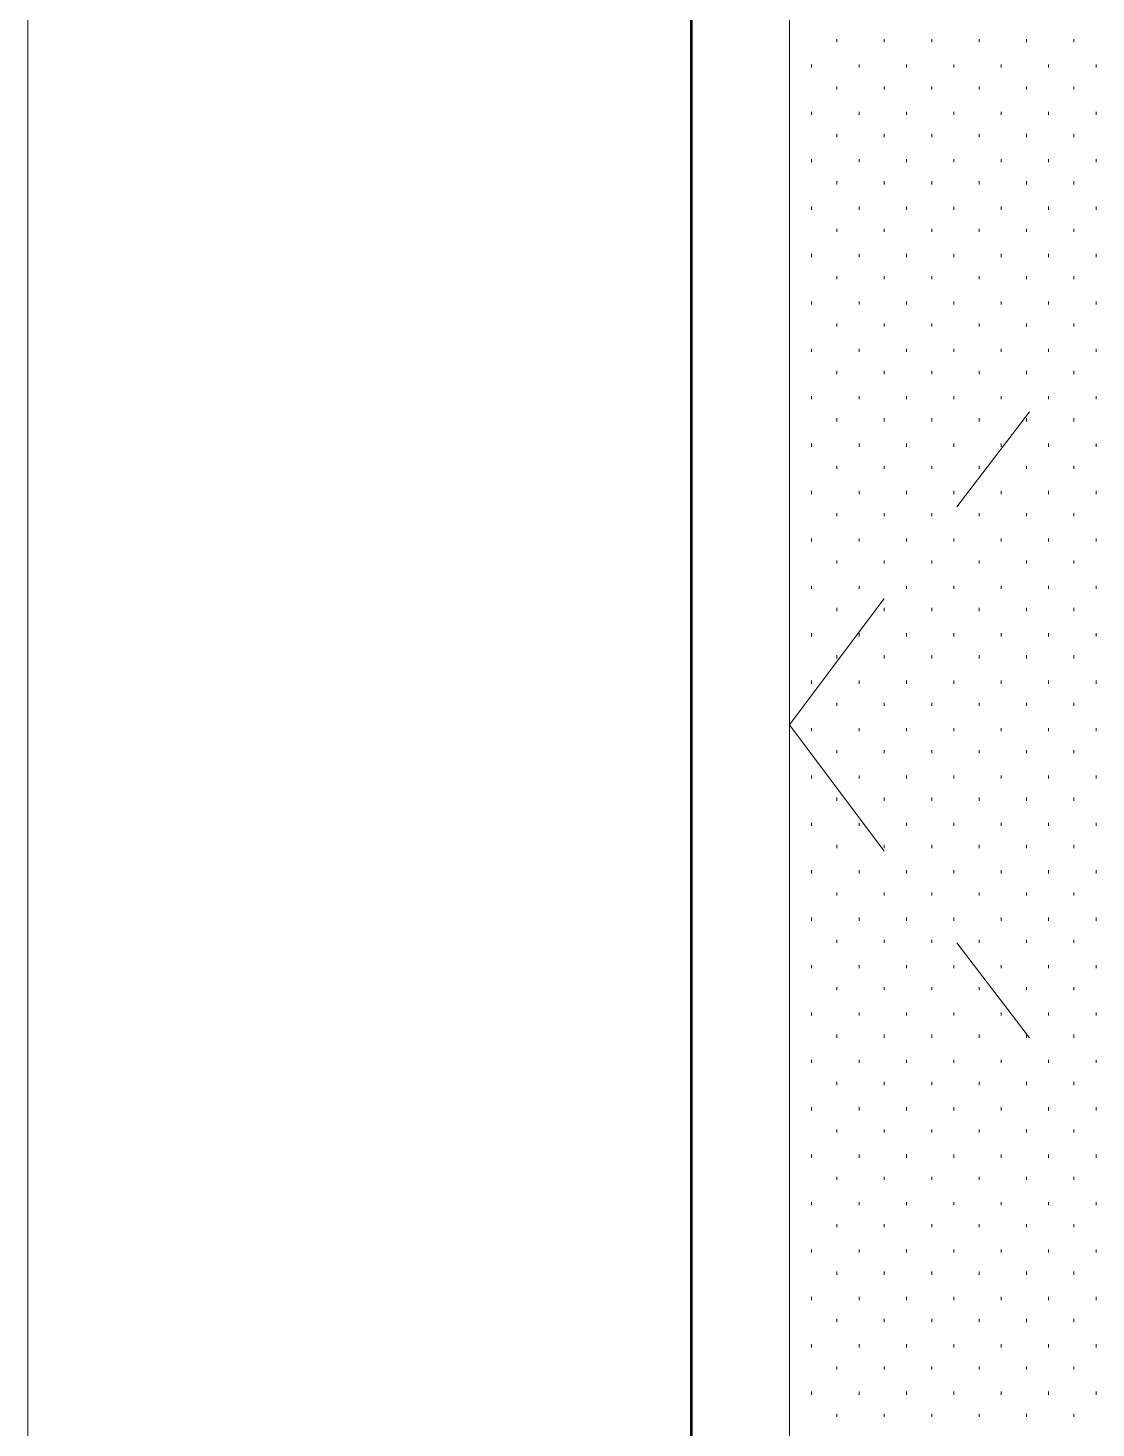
# Model space of a CAD drawing. Header units: inches. Extents: x -6061 to 13621, y -296 to 7483.
# Drawn here: x -5452.81 to -5425.74, y 636.41 to 671.89 of the extents above; entities that cross this region are included whole.
import ezdxf

# ---------------------------------------------------------------- set-up
doc = ezdxf.new("R2010")
doc.units = ezdxf.units.IN
doc.header["$MEASUREMENT"] = 0
doc.layers.get('0').update_dxf_attribs({"linetype": 'CONTINUOUS'})

msp = doc.modelspace()

# ---------------------------------------------------------------- linework, layer by layer
at = {"color": 7, "linetype": 'Continuous', "lineweight": 53, "true_color": 0x000007}
msp.add_line((-5435.99234, 607.4552), (-5435.99234, 803.59683), dxfattribs=at)
at = {"color": 7, "linetype": 'Continuous', "lineweight": 9, "true_color": 0x000007}
for p, q in [((-5452.81135, 703.48371), (-5452.81135, 605.21267)), ((-5435.99234, 703.48371), (-5435.99234, 607.4552)), ((-5433.50954, 703.48371), (-5433.50954, 607.4552)), ((-5433.50954, 701.0009), (-5433.50954, 607.4552)), ((-5427.42266, 662.15701), (-5429.26474, 659.7543)), ((-5431.10682, 657.43167), (-5433.50954, 654.22805)), ((-5431.10682, 651.02443), (-5433.50954, 654.22805)), ((-5427.42266, 646.29909), (-5429.26474, 648.70181))]:
    msp.add_line(p, q, dxfattribs=at)
at = {"color": 7, "linetype": 'Continuous', "lineweight": 9, "true_color": 0xffffff}
for p, q in [((-5432.30818, 671.5276), (-5432.30818, 671.60769)), ((-5431.10682, 671.5276), (-5431.10682, 671.60769)), ((-5429.90547, 671.5276), (-5429.90547, 671.60769)), ((-5428.70411, 671.5276), (-5428.70411, 671.60769)), ((-5427.50275, 671.5276), (-5427.50275, 671.60769)), ((-5426.30139, 671.5276), (-5426.30139, 671.60769)), ((-5432.9489, 670.88688), (-5432.9489, 670.96697)), ((-5431.74755, 670.88688), (-5431.74755, 670.96697)), ((-5430.54619, 670.88688), (-5430.54619, 670.96697)), ((-5429.34483, 670.88688), (-5429.34483, 670.96697)), ((-5428.14347, 670.88688), (-5428.14347, 670.96697)), ((-5426.94212, 670.88688), (-5426.94212, 670.96697)), ((-5425.74076, 670.88688), (-5425.74076, 670.96697)), ((-5432.30818, 670.32624), (-5432.30818, 670.40633)), ((-5431.10682, 670.32624), (-5431.10682, 670.40633)), ((-5429.90547, 670.32624), (-5429.90547, 670.40633)), ((-5428.70411, 670.32624), (-5428.70411, 670.40633)), ((-5427.50275, 670.32624), (-5427.50275, 670.40633)), ((-5426.30139, 670.32624), (-5426.30139, 670.40633)), ((-5432.9489, 669.68552), (-5432.9489, 669.76561)), ((-5431.74755, 669.68552), (-5431.74755, 669.76561)), ((-5430.54619, 669.68552), (-5430.54619, 669.76561)), ((-5429.34483, 669.68552), (-5429.34483, 669.76561)), ((-5428.14347, 669.68552), (-5428.14347, 669.76561)), ((-5426.94212, 669.68552), (-5426.94212, 669.76561)), ((-5425.74076, 669.68552), (-5425.74076, 669.76561)), ((-5432.30818, 669.12489), (-5432.30818, 669.20498)), ((-5431.10682, 669.12489), (-5431.10682, 669.20498)), ((-5429.90547, 669.12489), (-5429.90547, 669.20498)), ((-5428.70411, 669.12489), (-5428.70411, 669.20498)), ((-5427.50275, 669.12489), (-5427.50275, 669.20498)), ((-5426.30139, 669.12489), (-5426.30139, 669.20498)), ((-5432.9489, 668.48416), (-5432.9489, 668.56425)), ((-5431.74755, 668.48416), (-5431.74755, 668.56425)), ((-5430.54619, 668.48416), (-5430.54619, 668.56425)), ((-5429.34483, 668.48416), (-5429.34483, 668.56425)), ((-5428.14347, 668.48416), (-5428.14347, 668.56425)), ((-5426.94212, 668.48416), (-5426.94212, 668.56425)), ((-5425.74076, 668.48416), (-5425.74076, 668.56425)), ((-5432.30818, 667.92353), (-5432.30818, 668.00362)), ((-5431.10682, 667.92353), (-5431.10682, 668.00362)), ((-5429.90547, 667.92353), (-5429.90547, 668.00362)), ((-5428.70411, 667.92353), (-5428.70411, 668.00362)), ((-5427.50275, 667.92353), (-5427.50275, 668.00362)), ((-5426.30139, 667.92353), (-5426.30139, 668.00362)), ((-5432.9489, 667.28281), (-5432.9489, 667.3629)), ((-5431.74755, 667.28281), (-5431.74755, 667.3629)), ((-5430.54619, 667.28281), (-5430.54619, 667.3629)), ((-5429.34483, 667.28281), (-5429.34483, 667.3629)), ((-5428.14347, 667.28281), (-5428.14347, 667.3629)), ((-5426.94212, 667.28281), (-5426.94212, 667.3629)), ((-5425.74076, 667.28281), (-5425.74076, 667.3629)), ((-5432.30818, 666.72217), (-5432.30818, 666.80226)), ((-5431.10682, 666.72217), (-5431.10682, 666.80226)), ((-5429.90547, 666.72217), (-5429.90547, 666.80226)), ((-5428.70411, 666.72217), (-5428.70411, 666.80226)), ((-5427.50275, 666.72217), (-5427.50275, 666.80226)), ((-5426.30139, 666.72217), (-5426.30139, 666.80226)), ((-5432.9489, 666.08145), (-5432.9489, 666.16154)), ((-5431.74755, 666.08145), (-5431.74755, 666.16154)), ((-5430.54619, 666.08145), (-5430.54619, 666.16154)), ((-5429.34483, 666.08145), (-5429.34483, 666.16154)), ((-5428.14347, 666.08145), (-5428.14347, 666.16154)), ((-5426.94212, 666.08145), (-5426.94212, 666.16154)), ((-5425.74076, 666.08145), (-5425.74076, 666.16154)), ((-5432.30818, 665.52081), (-5432.30818, 665.6009)), ((-5431.10682, 665.52081), (-5431.10682, 665.6009)), ((-5429.90547, 665.52081), (-5429.90547, 665.6009)), ((-5428.70411, 665.52081), (-5428.70411, 665.6009)), ((-5427.50275, 665.52081), (-5427.50275, 665.6009)), ((-5426.30139, 665.52081), (-5426.30139, 665.6009)), ((-5432.9489, 664.88009), (-5432.9489, 664.96018)), ((-5431.74755, 664.88009), (-5431.74755, 664.96018)), ((-5430.54619, 664.88009), (-5430.54619, 664.96018)), ((-5429.34483, 664.88009), (-5429.34483, 664.96018)), ((-5428.14347, 664.88009), (-5428.14347, 664.96018)), ((-5426.94212, 664.88009), (-5426.94212, 664.96018)), ((-5425.74076, 664.88009), (-5425.74076, 664.96018)), ((-5432.30818, 664.31946), (-5432.30818, 664.39955)), ((-5431.10682, 664.31946), (-5431.10682, 664.39955)), ((-5429.90547, 664.31946), (-5429.90547, 664.39955)), ((-5428.70411, 664.31946), (-5428.70411, 664.39955)), ((-5427.50275, 664.31946), (-5427.50275, 664.39955)), ((-5426.30139, 664.31946), (-5426.30139, 664.39955)), ((-5432.9489, 663.67873), (-5432.9489, 663.75882)), ((-5431.74755, 663.67873), (-5431.74755, 663.75882)), ((-5430.54619, 663.67873), (-5430.54619, 663.75882)), ((-5429.34483, 663.67873), (-5429.34483, 663.75882)), ((-5428.14347, 663.67873), (-5428.14347, 663.75882)), ((-5426.94212, 663.67873), (-5426.94212, 663.75882)), ((-5425.74076, 663.67873), (-5425.74076, 663.75882)), ((-5432.30818, 663.1181), (-5432.30818, 663.19819)), ((-5431.10682, 663.1181), (-5431.10682, 663.19819)), ((-5429.90547, 663.1181), (-5429.90547, 663.19819)), ((-5428.70411, 663.1181), (-5428.70411, 663.19819)), ((-5427.50275, 663.1181), (-5427.50275, 663.19819)), ((-5426.30139, 663.1181), (-5426.30139, 663.19819)), ((-5432.9489, 662.47738), (-5432.9489, 662.55747)), ((-5431.74755, 662.47738), (-5431.74755, 662.55747)), ((-5430.54619, 662.47738), (-5430.54619, 662.55747)), ((-5429.34483, 662.47738), (-5429.34483, 662.55747)), ((-5428.14347, 662.47738), (-5428.14347, 662.55747)), ((-5426.94212, 662.47738), (-5426.94212, 662.55747)), ((-5425.74076, 662.47738), (-5425.74076, 662.55747)), ((-5432.30818, 661.91674), (-5432.30818, 661.99683)), ((-5431.10682, 661.91674), (-5431.10682, 661.99683)), ((-5429.90547, 661.91674), (-5429.90547, 661.99683)), ((-5428.70411, 661.91674), (-5428.70411, 661.99683)), ((-5427.50275, 661.91674), (-5427.50275, 661.99683)), ((-5426.30139, 661.91674), (-5426.30139, 661.99683)), ((-5432.9489, 661.27602), (-5432.9489, 661.35611)), ((-5431.74755, 661.27602), (-5431.74755, 661.35611)), ((-5430.54619, 661.27602), (-5430.54619, 661.35611)), ((-5429.34483, 661.27602), (-5429.34483, 661.35611)), ((-5428.14347, 661.27602), (-5428.14347, 661.35611)), ((-5426.94212, 661.27602), (-5426.94212, 661.35611)), ((-5425.74076, 661.27602), (-5425.74076, 661.35611)), ((-5432.30818, 660.71538), (-5432.30818, 660.79547)), ((-5431.10682, 660.71538), (-5431.10682, 660.79547)), ((-5429.90547, 660.71538), (-5429.90547, 660.79547)), ((-5428.70411, 660.71538), (-5428.70411, 660.79547)), ((-5427.50275, 660.71538), (-5427.50275, 660.79547)), ((-5426.30139, 660.71538), (-5426.30139, 660.79547)), ((-5432.9489, 660.07466), (-5432.9489, 660.15475)), ((-5431.74755, 660.07466), (-5431.74755, 660.15475)), ((-5430.54619, 660.07466), (-5430.54619, 660.15475)), ((-5429.34483, 660.07466), (-5429.34483, 660.15475)), ((-5428.14347, 660.07466), (-5428.14347, 660.15475)), ((-5426.94212, 660.07466), (-5426.94212, 660.15475)), ((-5425.74076, 660.07466), (-5425.74076, 660.15475)), ((-5432.30818, 659.51403), (-5432.30818, 659.59412)), ((-5431.10682, 659.51403), (-5431.10682, 659.59412)), ((-5429.90547, 659.51403), (-5429.90547, 659.59412)), ((-5428.70411, 659.51403), (-5428.70411, 659.59412)), ((-5427.50275, 659.51403), (-5427.50275, 659.59412)), ((-5426.30139, 659.51403), (-5426.30139, 659.59412)), ((-5432.9489, 658.8733), (-5432.9489, 658.95339)), ((-5431.74755, 658.8733), (-5431.74755, 658.95339)), ((-5430.54619, 658.8733), (-5430.54619, 658.95339)), ((-5429.34483, 658.8733), (-5429.34483, 658.95339)), ((-5428.14347, 658.8733), (-5428.14347, 658.95339)), ((-5426.94212, 658.8733), (-5426.94212, 658.95339)), ((-5425.74076, 658.8733), (-5425.74076, 658.95339)), ((-5432.30818, 658.31267), (-5432.30818, 658.39276)), ((-5431.10682, 658.31267), (-5431.10682, 658.39276)), ((-5429.90547, 658.31267), (-5429.90547, 658.39276)), ((-5428.70411, 658.31267), (-5428.70411, 658.39276)), ((-5427.50275, 658.31267), (-5427.50275, 658.39276)), ((-5426.30139, 658.31267), (-5426.30139, 658.39276)), ((-5432.9489, 657.67195), (-5432.9489, 657.75204)), ((-5431.74755, 657.67195), (-5431.74755, 657.75204)), ((-5430.54619, 657.67195), (-5430.54619, 657.75204)), ((-5429.34483, 657.67195), (-5429.34483, 657.75204)), ((-5428.14347, 657.67195), (-5428.14347, 657.75204)), ((-5426.94212, 657.67195), (-5426.94212, 657.75204)), ((-5425.74076, 657.67195), (-5425.74076, 657.75204)), ((-5432.30818, 657.11131), (-5432.30818, 657.1914)), ((-5431.10682, 657.11131), (-5431.10682, 657.1914)), ((-5429.90547, 657.11131), (-5429.90547, 657.1914)), ((-5428.70411, 657.11131), (-5428.70411, 657.1914)), ((-5427.50275, 657.11131), (-5427.50275, 657.1914)), ((-5426.30139, 657.11131), (-5426.30139, 657.1914)), ((-5432.9489, 656.47059), (-5432.9489, 656.55068)), ((-5431.74755, 656.47059), (-5431.74755, 656.55068)), ((-5430.54619, 656.47059), (-5430.54619, 656.55068)), ((-5429.34483, 656.47059), (-5429.34483, 656.55068)), ((-5428.14347, 656.47059), (-5428.14347, 656.55068)), ((-5426.94212, 656.47059), (-5426.94212, 656.55068)), ((-5425.74076, 656.47059), (-5425.74076, 656.55068)), ((-5432.30818, 655.90995), (-5432.30818, 655.99005)), ((-5431.10682, 655.90995), (-5431.10682, 655.99005)), ((-5429.90547, 655.90995), (-5429.90547, 655.99005)), ((-5428.70411, 655.90995), (-5428.70411, 655.99005)), ((-5427.50275, 655.90995), (-5427.50275, 655.99005)), ((-5426.30139, 655.90995), (-5426.30139, 655.99005)), ((-5432.9489, 655.26923), (-5432.9489, 655.34932)), ((-5431.74755, 655.26923), (-5431.74755, 655.34932)), ((-5430.54619, 655.26923), (-5430.54619, 655.34932)), ((-5429.34483, 655.26923), (-5429.34483, 655.34932)), ((-5428.14347, 655.26923), (-5428.14347, 655.34932)), ((-5426.94212, 655.26923), (-5426.94212, 655.34932)), ((-5425.74076, 655.26923), (-5425.74076, 655.34932)), ((-5432.30818, 654.7086), (-5432.30818, 654.78869)), ((-5431.10682, 654.7086), (-5431.10682, 654.78869)), ((-5429.90547, 654.7086), (-5429.90547, 654.78869)), ((-5428.70411, 654.7086), (-5428.70411, 654.78869)), ((-5427.50275, 654.7086), (-5427.50275, 654.78869)), ((-5426.30139, 654.7086), (-5426.30139, 654.78869)), ((-5432.9489, 654.06787), (-5432.9489, 654.14796)), ((-5431.74755, 654.06787), (-5431.74755, 654.14796)), ((-5430.54619, 654.06787), (-5430.54619, 654.14796)), ((-5429.34483, 654.06787), (-5429.34483, 654.14796)), ((-5428.14347, 654.06787), (-5428.14347, 654.14796)), ((-5426.94212, 654.06787), (-5426.94212, 654.14796)), ((-5425.74076, 654.06787), (-5425.74076, 654.14796)), ((-5432.30818, 653.50724), (-5432.30818, 653.58733)), ((-5431.10682, 653.50724), (-5431.10682, 653.58733)), ((-5429.90547, 653.50724), (-5429.90547, 653.58733)), ((-5428.70411, 653.50724), (-5428.70411, 653.58733)), ((-5427.50275, 653.50724), (-5427.50275, 653.58733)), ((-5426.30139, 653.50724), (-5426.30139, 653.58733)), ((-5432.9489, 652.86652), (-5432.9489, 652.94661)), ((-5431.74755, 652.86652), (-5431.74755, 652.94661)), ((-5430.54619, 652.86652), (-5430.54619, 652.94661)), ((-5429.34483, 652.86652), (-5429.34483, 652.94661)), ((-5428.14347, 652.86652), (-5428.14347, 652.94661)), ((-5426.94212, 652.86652), (-5426.94212, 652.94661)), ((-5425.74076, 652.86652), (-5425.74076, 652.94661)), ((-5432.30818, 652.30588), (-5432.30818, 652.38597)), ((-5431.10682, 652.30588), (-5431.10682, 652.38597)), ((-5429.90547, 652.30588), (-5429.90547, 652.38597)), ((-5428.70411, 652.30588), (-5428.70411, 652.38597)), ((-5427.50275, 652.30588), (-5427.50275, 652.38597)), ((-5426.30139, 652.30588), (-5426.30139, 652.38597)), ((-5432.9489, 651.66516), (-5432.9489, 651.74525)), ((-5431.74755, 651.66516), (-5431.74755, 651.74525)), ((-5430.54619, 651.66516), (-5430.54619, 651.74525)), ((-5429.34483, 651.66516), (-5429.34483, 651.74525)), ((-5428.14347, 651.66516), (-5428.14347, 651.74525)), ((-5426.94212, 651.66516), (-5426.94212, 651.74525)), ((-5425.74076, 651.66516), (-5425.74076, 651.74525)), ((-5432.30818, 651.10452), (-5432.30818, 651.18462)), ((-5431.10682, 651.10452), (-5431.10682, 651.18462)), ((-5429.90547, 651.10452), (-5429.90547, 651.18462)), ((-5428.70411, 651.10452), (-5428.70411, 651.18462)), ((-5427.50275, 651.10452), (-5427.50275, 651.18462)), ((-5426.30139, 651.10452), (-5426.30139, 651.18462)), ((-5432.9489, 650.4638), (-5432.9489, 650.54389)), ((-5431.74755, 650.4638), (-5431.74755, 650.54389)), ((-5430.54619, 650.4638), (-5430.54619, 650.54389)), ((-5429.34483, 650.4638), (-5429.34483, 650.54389)), ((-5428.14347, 650.4638), (-5428.14347, 650.54389)), ((-5426.94212, 650.4638), (-5426.94212, 650.54389)), ((-5425.74076, 650.4638), (-5425.74076, 650.54389)), ((-5432.30818, 649.90317), (-5432.30818, 649.98326)), ((-5431.10682, 649.90317), (-5431.10682, 649.98326)), ((-5429.90547, 649.90317), (-5429.90547, 649.98326)), ((-5428.70411, 649.90317), (-5428.70411, 649.98326)), ((-5427.50275, 649.90317), (-5427.50275, 649.98326)), ((-5426.30139, 649.90317), (-5426.30139, 649.98326)), ((-5432.9489, 649.26244), (-5432.9489, 649.34253)), ((-5431.74755, 649.26244), (-5431.74755, 649.34253)), ((-5430.54619, 649.26244), (-5430.54619, 649.34253)), ((-5429.34483, 649.26244), (-5429.34483, 649.34253)), ((-5428.14347, 649.26244), (-5428.14347, 649.34253)), ((-5426.94212, 649.26244), (-5426.94212, 649.34253)), ((-5425.74076, 649.26244), (-5425.74076, 649.34253)), ((-5432.30818, 648.70181), (-5432.30818, 648.7819)), ((-5431.10682, 648.70181), (-5431.10682, 648.7819)), ((-5429.90547, 648.70181), (-5429.90547, 648.7819)), ((-5428.70411, 648.70181), (-5428.70411, 648.7819)), ((-5427.50275, 648.70181), (-5427.50275, 648.7819)), ((-5426.30139, 648.70181), (-5426.30139, 648.7819)), ((-5432.9489, 648.06109), (-5432.9489, 648.14118)), ((-5431.74755, 648.06109), (-5431.74755, 648.14118)), ((-5430.54619, 648.06109), (-5430.54619, 648.14118)), ((-5429.34483, 648.06109), (-5429.34483, 648.14118)), ((-5428.14347, 648.06109), (-5428.14347, 648.14118)), ((-5426.94212, 648.06109), (-5426.94212, 648.14118)), ((-5425.74076, 648.06109), (-5425.74076, 648.14118)), ((-5432.30818, 647.50045), (-5432.30818, 647.58054)), ((-5431.10682, 647.50045), (-5431.10682, 647.58054)), ((-5429.90547, 647.50045), (-5429.90547, 647.58054)), ((-5428.70411, 647.50045), (-5428.70411, 647.58054)), ((-5427.50275, 647.50045), (-5427.50275, 647.58054)), ((-5426.30139, 647.50045), (-5426.30139, 647.58054)), ((-5432.9489, 646.85973), (-5432.9489, 646.93982)), ((-5431.74755, 646.85973), (-5431.74755, 646.93982)), ((-5430.54619, 646.85973), (-5430.54619, 646.93982)), ((-5429.34483, 646.85973), (-5429.34483, 646.93982)), ((-5428.14347, 646.85973), (-5428.14347, 646.93982)), ((-5426.94212, 646.85973), (-5426.94212, 646.93982)), ((-5425.74076, 646.85973), (-5425.74076, 646.93982)), ((-5432.30818, 646.29909), (-5432.30818, 646.37919)), ((-5431.10682, 646.29909), (-5431.10682, 646.37919)), ((-5429.90547, 646.29909), (-5429.90547, 646.37919)), ((-5428.70411, 646.29909), (-5428.70411, 646.37919)), ((-5427.50275, 646.29909), (-5427.50275, 646.37919)), ((-5426.30139, 646.29909), (-5426.30139, 646.37919)), ((-5432.9489, 645.65837), (-5432.9489, 645.73846)), ((-5431.74755, 645.65837), (-5431.74755, 645.73846)), ((-5430.54619, 645.65837), (-5430.54619, 645.73846)), ((-5429.34483, 645.65837), (-5429.34483, 645.73846)), ((-5428.14347, 645.65837), (-5428.14347, 645.73846)), ((-5426.94212, 645.65837), (-5426.94212, 645.73846)), ((-5425.74076, 645.65837), (-5425.74076, 645.73846)), ((-5432.30818, 645.09774), (-5432.30818, 645.17783)), ((-5431.10682, 645.09774), (-5431.10682, 645.17783)), ((-5429.90547, 645.09774), (-5429.90547, 645.17783)), ((-5428.70411, 645.09774), (-5428.70411, 645.17783)), ((-5427.50275, 645.09774), (-5427.50275, 645.17783)), ((-5426.30139, 645.09774), (-5426.30139, 645.17783)), ((-5432.9489, 644.45701), (-5432.9489, 644.5371)), ((-5431.74755, 644.45701), (-5431.74755, 644.5371)), ((-5430.54619, 644.45701), (-5430.54619, 644.5371)), ((-5429.34483, 644.45701), (-5429.34483, 644.5371)), ((-5428.14347, 644.45701), (-5428.14347, 644.5371)), ((-5426.94212, 644.45701), (-5426.94212, 644.5371)), ((-5425.74076, 644.45701), (-5425.74076, 644.5371)), ((-5432.30818, 643.89638), (-5432.30818, 643.97647)), ((-5431.10682, 643.89638), (-5431.10682, 643.97647)), ((-5429.90547, 643.89638), (-5429.90547, 643.97647)), ((-5428.70411, 643.89638), (-5428.70411, 643.97647)), ((-5427.50275, 643.89638), (-5427.50275, 643.97647)), ((-5426.30139, 643.89638), (-5426.30139, 643.97647)), ((-5432.9489, 643.25566), (-5432.9489, 643.33575)), ((-5431.74755, 643.25566), (-5431.74755, 643.33575)), ((-5430.54619, 643.25566), (-5430.54619, 643.33575)), ((-5429.34483, 643.25566), (-5429.34483, 643.33575)), ((-5428.14347, 643.25566), (-5428.14347, 643.33575)), ((-5426.94212, 643.25566), (-5426.94212, 643.33575)), ((-5425.74076, 643.25566), (-5425.74076, 643.33575)), ((-5432.30818, 642.69502), (-5432.30818, 642.77511)), ((-5431.10682, 642.69502), (-5431.10682, 642.77511)), ((-5429.90547, 642.69502), (-5429.90547, 642.77511)), ((-5428.70411, 642.69502), (-5428.70411, 642.77511)), ((-5427.50275, 642.69502), (-5427.50275, 642.77511)), ((-5426.30139, 642.69502), (-5426.30139, 642.77511)), ((-5432.9489, 642.0543), (-5432.9489, 642.13439)), ((-5431.74755, 642.0543), (-5431.74755, 642.13439)), ((-5430.54619, 642.0543), (-5430.54619, 642.13439)), ((-5429.34483, 642.0543), (-5429.34483, 642.13439)), ((-5428.14347, 642.0543), (-5428.14347, 642.13439)), ((-5426.94212, 642.0543), (-5426.94212, 642.13439)), ((-5425.74076, 642.0543), (-5425.74076, 642.13439)), ((-5432.30818, 641.49366), (-5432.30818, 641.57376)), ((-5431.10682, 641.49366), (-5431.10682, 641.57376)), ((-5429.90547, 641.49366), (-5429.90547, 641.57376)), ((-5428.70411, 641.49366), (-5428.70411, 641.57376)), ((-5427.50275, 641.49366), (-5427.50275, 641.57376)), ((-5426.30139, 641.49366), (-5426.30139, 641.57376)), ((-5432.9489, 640.85294), (-5432.9489, 640.93303)), ((-5431.74755, 640.85294), (-5431.74755, 640.93303)), ((-5430.54619, 640.85294), (-5430.54619, 640.93303)), ((-5429.34483, 640.85294), (-5429.34483, 640.93303)), ((-5428.14347, 640.85294), (-5428.14347, 640.93303)), ((-5426.94212, 640.85294), (-5426.94212, 640.93303)), ((-5425.74076, 640.85294), (-5425.74076, 640.93303)), ((-5432.30818, 640.29231), (-5432.30818, 640.3724)), ((-5431.10682, 640.29231), (-5431.10682, 640.3724)), ((-5429.90547, 640.29231), (-5429.90547, 640.3724)), ((-5428.70411, 640.29231), (-5428.70411, 640.3724)), ((-5427.50275, 640.29231), (-5427.50275, 640.3724)), ((-5426.30139, 640.29231), (-5426.30139, 640.3724)), ((-5432.9489, 639.65158), (-5432.9489, 639.73167)), ((-5431.74755, 639.65158), (-5431.74755, 639.73167)), ((-5430.54619, 639.65158), (-5430.54619, 639.73167)), ((-5429.34483, 639.65158), (-5429.34483, 639.73167)), ((-5428.14347, 639.65158), (-5428.14347, 639.73167)), ((-5426.94212, 639.65158), (-5426.94212, 639.73167)), ((-5425.74076, 639.65158), (-5425.74076, 639.73167)), ((-5432.30818, 639.09095), (-5432.30818, 639.17104)), ((-5431.10682, 639.09095), (-5431.10682, 639.17104)), ((-5429.90547, 639.09095), (-5429.90547, 639.17104)), ((-5428.70411, 639.09095), (-5428.70411, 639.17104)), ((-5427.50275, 639.09095), (-5427.50275, 639.17104)), ((-5426.30139, 639.09095), (-5426.30139, 639.17104)), ((-5432.9489, 638.45023), (-5432.9489, 638.53032)), ((-5431.74755, 638.45023), (-5431.74755, 638.53032)), ((-5430.54619, 638.45023), (-5430.54619, 638.53032)), ((-5429.34483, 638.45023), (-5429.34483, 638.53032)), ((-5428.14347, 638.45023), (-5428.14347, 638.53032)), ((-5426.94212, 638.45023), (-5426.94212, 638.53032)), ((-5425.74076, 638.45023), (-5425.74076, 638.53032)), ((-5432.30818, 637.88959), (-5432.30818, 637.96968)), ((-5431.10682, 637.88959), (-5431.10682, 637.96968)), ((-5429.90547, 637.88959), (-5429.90547, 637.96968)), ((-5428.70411, 637.88959), (-5428.70411, 637.96968)), ((-5427.50275, 637.88959), (-5427.50275, 637.96968)), ((-5426.30139, 637.88959), (-5426.30139, 637.96968)), ((-5432.9489, 637.24887), (-5432.9489, 637.32896)), ((-5431.74755, 637.24887), (-5431.74755, 637.32896)), ((-5430.54619, 637.24887), (-5430.54619, 637.32896)), ((-5429.34483, 637.24887), (-5429.34483, 637.32896)), ((-5428.14347, 637.24887), (-5428.14347, 637.32896)), ((-5426.94212, 637.24887), (-5426.94212, 637.32896)), ((-5425.74076, 637.24887), (-5425.74076, 637.32896)), ((-5432.30818, 636.68824), (-5432.30818, 636.76833)), ((-5431.10682, 636.68824), (-5431.10682, 636.76833)), ((-5429.90547, 636.68824), (-5429.90547, 636.76833)), ((-5428.70411, 636.68824), (-5428.70411, 636.76833)), ((-5427.50275, 636.68824), (-5427.50275, 636.76833)), ((-5426.30139, 636.68824), (-5426.30139, 636.76833))]:
    msp.add_line(p, q, dxfattribs=at)
at = {"color": 250, "linetype": 'Continuous', "lineweight": 9, "true_color": 0x303030}
for p, q in [((-5435.99234, 669.92579), (-5435.99234, 669.92579)), ((-5435.99234, 662.55747), (-5435.99234, 662.55747)), ((-5435.99234, 650.4638), (-5435.99234, 650.4638)), ((-5435.99234, 648.54163), (-5435.99234, 648.54163)), ((-5435.99234, 636.92851), (-5435.99234, 636.92851))]:
    msp.add_line(p, q, dxfattribs=at)

doc.saveas('drawing.dxf')
